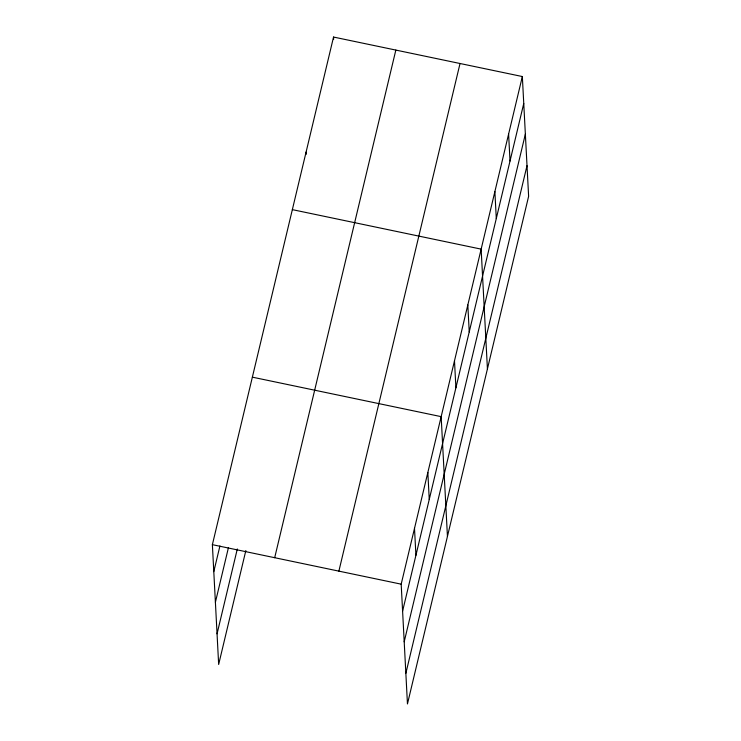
<?xml version="1.0" encoding="UTF-8"?>
<svg xmlns="http://www.w3.org/2000/svg" width="741" height="741" viewBox="0 0 741 741"><rect width="100%" height="100%" fill="white"/><g stroke="black" fill="none" stroke-linecap="round" stroke-linejoin="round"><path stroke-width="1.11" d="M245.845 550.554L218.66 664.464L212.38 544.672L333.543 37.05L522.34 76.536L528.62 196.328L407.457 703.95L401.187 584.167L522.34 76.536M213.797 571.635L219.929 545.95M215.399 602.266L228.46 547.543M217.057 633.833L237.315 548.951M274.689 557.704L395.842 50.082M338.878 571.135L460.031 63.504M402.595 611.13L523.748 103.499M404.206 641.762L525.36 134.13M405.855 673.319L527.008 165.697M292.343 209.638L481.15 249.133L487.421 368.916M252.366 377.16L441.164 416.646L447.444 536.438M212.38 544.672L401.187 584.167M508.604 134.065L510.021 161.038M494.877 191.604L496.294 218.567M467.821 304.968L469.229 331.931M454.492 360.811L455.9 387.775M427.835 472.489L429.252 499.453M414.506 528.324L415.923 555.287M333.543 37.05L333.654 39.301M306.079 152.109L306.19 154.36"/></g></svg>
